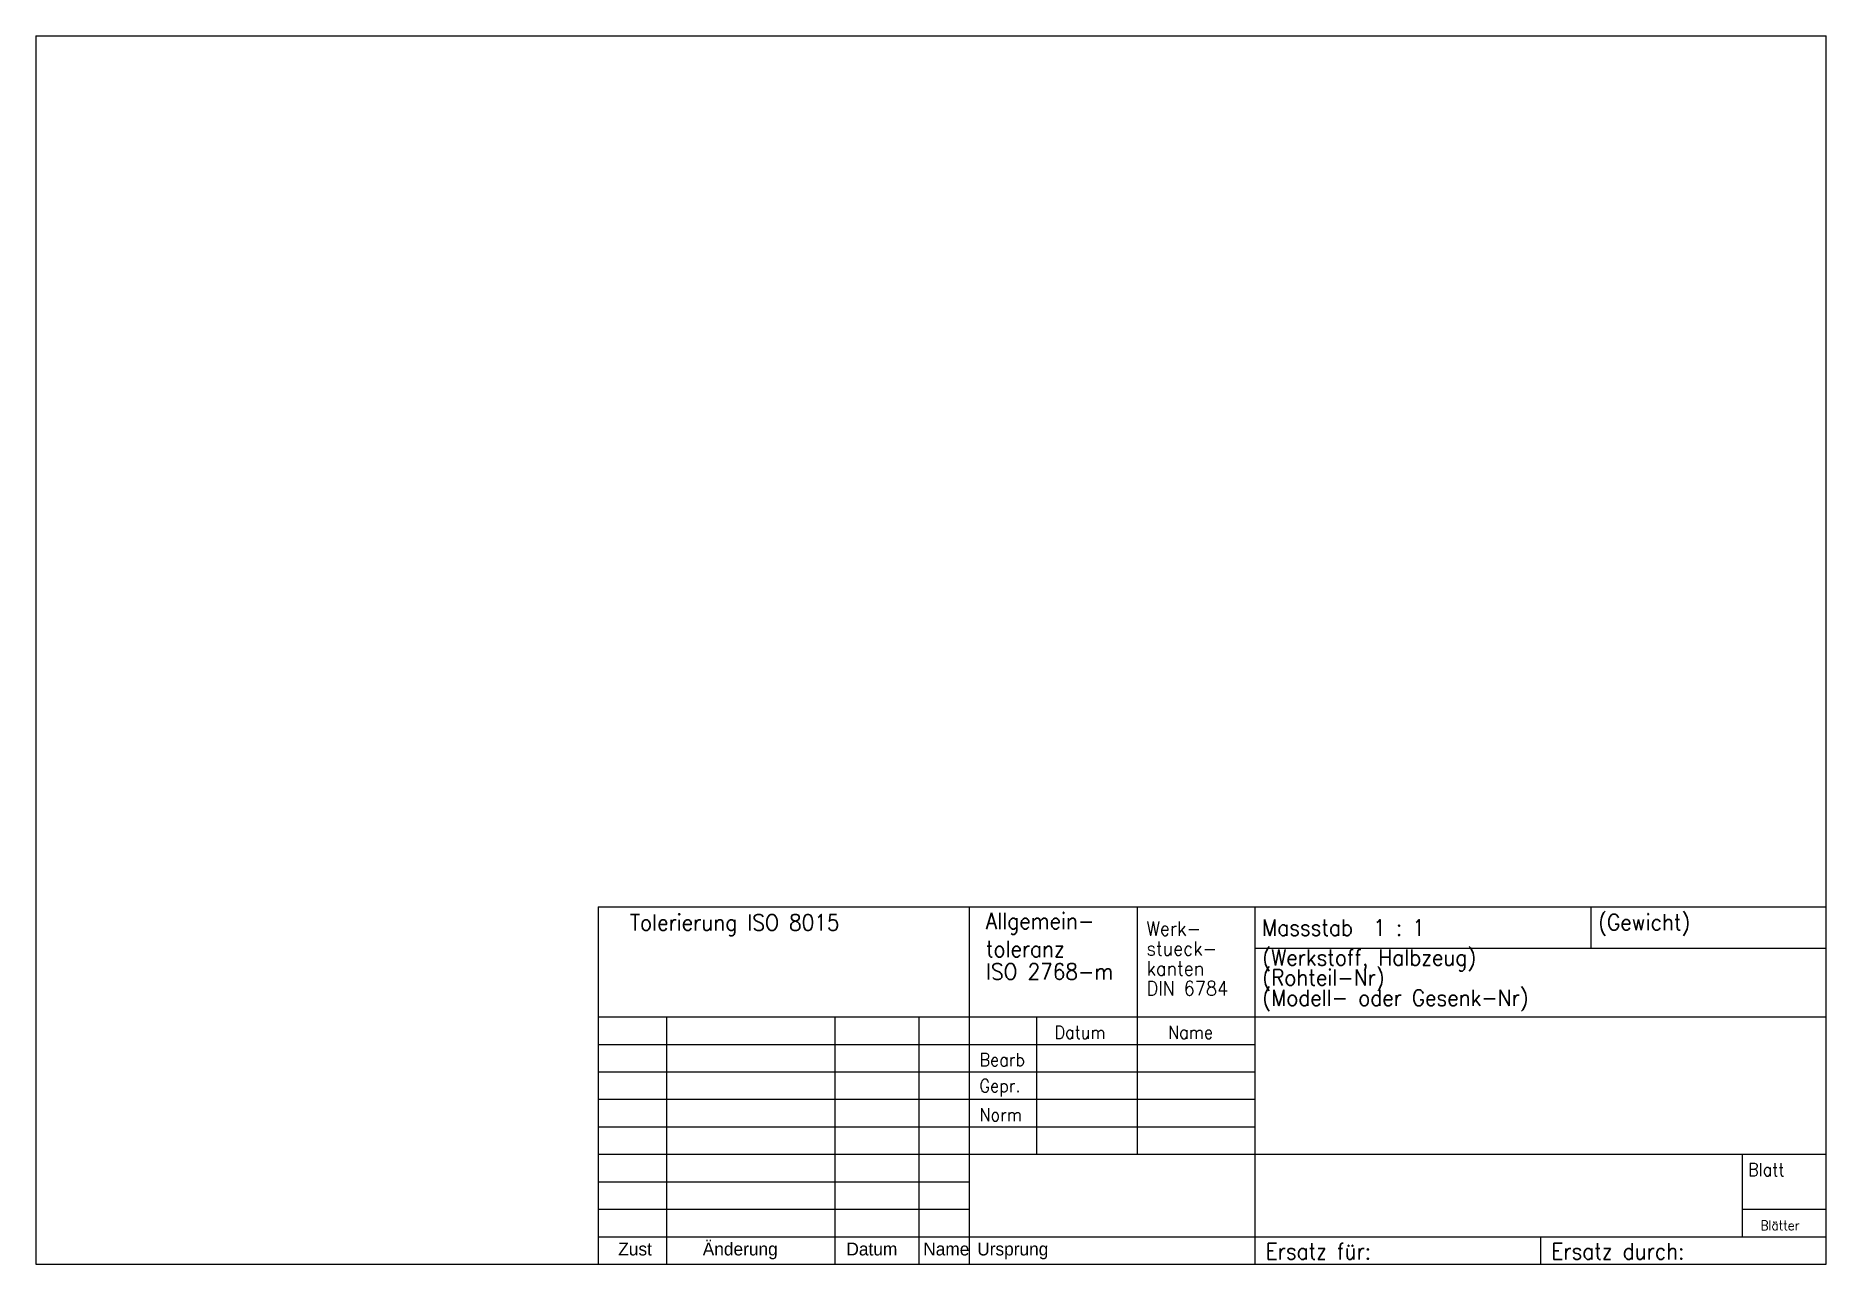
# Model space of a CAD drawing. Header units: millimetres. Extents: x 10 to 287, y 10 to 200.
import ezdxf
from ezdxf.enums import TextEntityAlignment as Align

# ---------------------------------------------------------------- set-up
doc = ezdxf.new("R2010")
doc.units = ezdxf.units.MM
doc.layers.add('Schriftfeld', color=7, linetype='Continuous', lineweight=25)
doc.styles.add('textstyle0', font='Standard')
doc.styles.add('textstyle1', font='Standard')
doc.styles.add('textstyle10', font='Standard')
doc.styles.add('textstyle11', font='Standard')
doc.styles.add('textstyle12', font='Standard')
doc.styles.add('textstyle13', font='Standard')
doc.styles.add('textstyle19', font='Standard')
doc.styles.add('textstyle2', font='Standard')
doc.styles.add('textstyle20', font='Standard')
doc.styles.add('textstyle21', font='Standard')
doc.styles.add('textstyle22', font='Standard')
doc.styles.add('textstyle23', font='Standard')
doc.styles.add('textstyle24', font='Standard')
doc.styles.add('textstyle25', font='Standard')
doc.styles.add('textstyle26', font='Standard')
doc.styles.add('textstyle3', font='Standard')
doc.styles.add('textstyle4', font='Standard')
doc.styles.add('textstyle5', font='Standard')
doc.styles.add('textstyle6', font='Standard')
doc.styles.add('textstyle7', font='Standard')
doc.styles.add('textstyle8', font='Standard')
doc.styles.add('textstyle9', font='Standard')

msp = doc.modelspace()

# ---------------------------------------------------------------- linework, layer by layer
at = {"layer": 'Schriftfeld'}
for p, q in [((10, 200), (286.999985, 200.000092)), ((10, 200), (10, 10)), ((287, 9.999956), (286.999985, 200.000092)), ((97, 65.249956), (287, 65.249956)), ((97, 65.249956), (97, 9.999956)), ((154.400002, 65.249956), (154.400002, 9.999956)), ((180.400002, 65.249956), (180.400002, 26.999956)), ((198.599998, 65.249956), (198.599998, 9.999956)), ((250.600006, 65.249956), (250.600006, 58.874956)), ((198.599998, 58.874956), (287, 58.874956)), ((97, 48.249956), (287, 48.249956)), ((107.6, 48.249956), (107.6, 9.999956)), ((133.599998, 48.249956), (133.599998, 9.999956)), ((146.599998, 48.249956), (146.599998, 9.999956)), ((164.800003, 48.249956), (164.800003, 26.999956)), ((97, 43.999956), (198.599998, 43.999956)), ((97, 39.749956), (198.599998, 39.749956)), ((97, 35.499956), (198.599998, 35.499956)), ((97, 31.249956), (198.599998, 31.249956)), ((97, 26.999956), (287, 26.999956)), ((274, 26.999956), (274, 14.249956)), ((97, 22.749956), (154.400002, 22.749956)), ((97, 18.499956), (154.400002, 18.499956)), ((274, 18.499956), (287, 18.499956)), ((97, 14.249956), (287, 14.249956)), ((242.800003, 14.249956), (242.800003, 9.999956)), ((10, 10), (287, 9.999956)), ((97, 9.999956), (287, 9.999956))]:
    msp.add_line(p, q, dxfattribs=at)

# ---------------------------------------------------------------- texts
for s, p in [('Zust', (100.114731, 10.749956)), ('Änderung', (113.185438, 10.749956)), ('Datum', (135.411629, 10.749956)), ('Name', (147.300238, 10.749956)), ('Ursprung', (155.652313, 10.749956))]:
    msp.add_text(s, height=2, dxfattribs=at).set_placement(p, align=Align.BOTTOM_LEFT)
at = {"layer": 'Schriftfeld', "width": 100, "attachment_point": 7}
for s, insert, char_height, style in [('Tolerierung ISO 8015', (101.93516, 60.770552), 2.5, 'textstyle8'), ('Allgemein-', (157, 61.008749), 2.5, 'textstyle1'), ('(Gewicht)', (251.726257, 60.812456), 2.5, 'textstyle23'), ('Werk-', (181.8461, 60.812456), 2.2, 'textstyle4'), ('Massstab  1 : 1', (199.726257, 60.812456), 2.5, 'textstyle9'), ('toleranz', (157, 57.508749), 2.5, 'textstyle2'), ('stueck-', (181.8461, 57.732454), 2.2, 'textstyle5'), ('(Werkstoff, Halbzeug)', (199.762047, 55.346308), 2.5, 'textstyle26'), ('ISO 2768-m', (157, 54.008749), 2.5, 'textstyle3'), ('kanten', (181.8461, 54.652452), 2.2, 'textstyle6'), ('(Rohteil-Nr)', (199.762047, 52.257116), 2.5, 'textstyle25'), ('DIN 6784', (181.8461, 51.572451), 2.2, 'textstyle7'), ('(Modell- oder Gesenk-Nr)', (199.762047, 49.124956), 2.5, 'textstyle0'), ('Datum', (167.605377, 44.874956), 2, 'textstyle20'), ('Name', (185.173325, 44.874956), 2, 'textstyle13'), ('Bearb', (156, 40.624956), 2, 'textstyle19'), ('Gepr.', (156, 35.936117), 2, 'textstyle11'), ('Norm', (156, 32.124956), 2, 'textstyle12'), ('Blatt', (274.908463, 23.632151), 2, 'textstyle21'), ('Blätter', (276.839874, 15.237416), 1.5, 'textstyle22'), ('Ersatz für:', (200.276703, 10.749956), 2.5, 'textstyle10'), ('Ersatz durch:', (244.4767, 10.749956), 2.5, 'textstyle24')]:
    msp.add_mtext(s, dxfattribs=dict(at, insert=insert, char_height=char_height, style=style))

doc.saveas('drawing.dxf')
